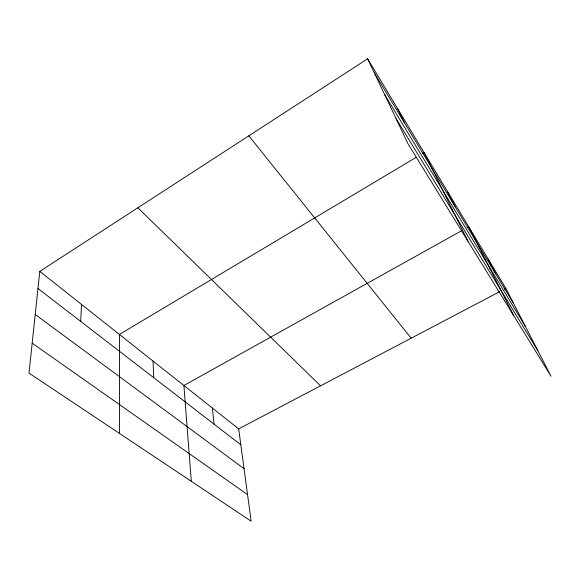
<?xml version="1.0" encoding="UTF-8"?>
<svg xmlns="http://www.w3.org/2000/svg" width="580" height="580" viewBox="0 0 580 580"><rect width="100%" height="100%" fill="white"/><g stroke="black" fill="none" stroke-linecap="round" stroke-linejoin="round"><path stroke-width="0.87" d="M80.7 321.414L81.504 304.427M39.788 271.396L29 373.114L251.133 521.21L238.677 428.874L39.788 271.396L367.618 58.79L505.861 288.427L551 376.239L408.204 144.123L367.618 58.79M416.447 157.202L119.407 334.442L119.589 433.514M422.581 153.548L424.111 152.627L467.966 241.258M461.622 230.717L183.903 385.504L191.32 481.335M467.154 227.636L468.734 226.758L513.779 315.73M238.677 428.874L499.547 291.747M504.281 289.253L505.861 288.427M32.175 343.164L247.544 494.617M35.22 314.462L244.042 468.669M37.976 288.492L240.823 444.795M137.866 207.785L320.559 385.83M248.827 135.829L411.162 338.205M396.075 118.61L537.885 350.726M384.591 94.468L525.183 326.018M374.317 72.87L513.568 303.42M488.106 258.941L495.791 273.992M447.492 191.472L455.01 206.465M397.416 108.286L404.492 122.829M212.36 408.037L214.107 424.205M153.026 361.057L153.729 377.682"/></g></svg>
